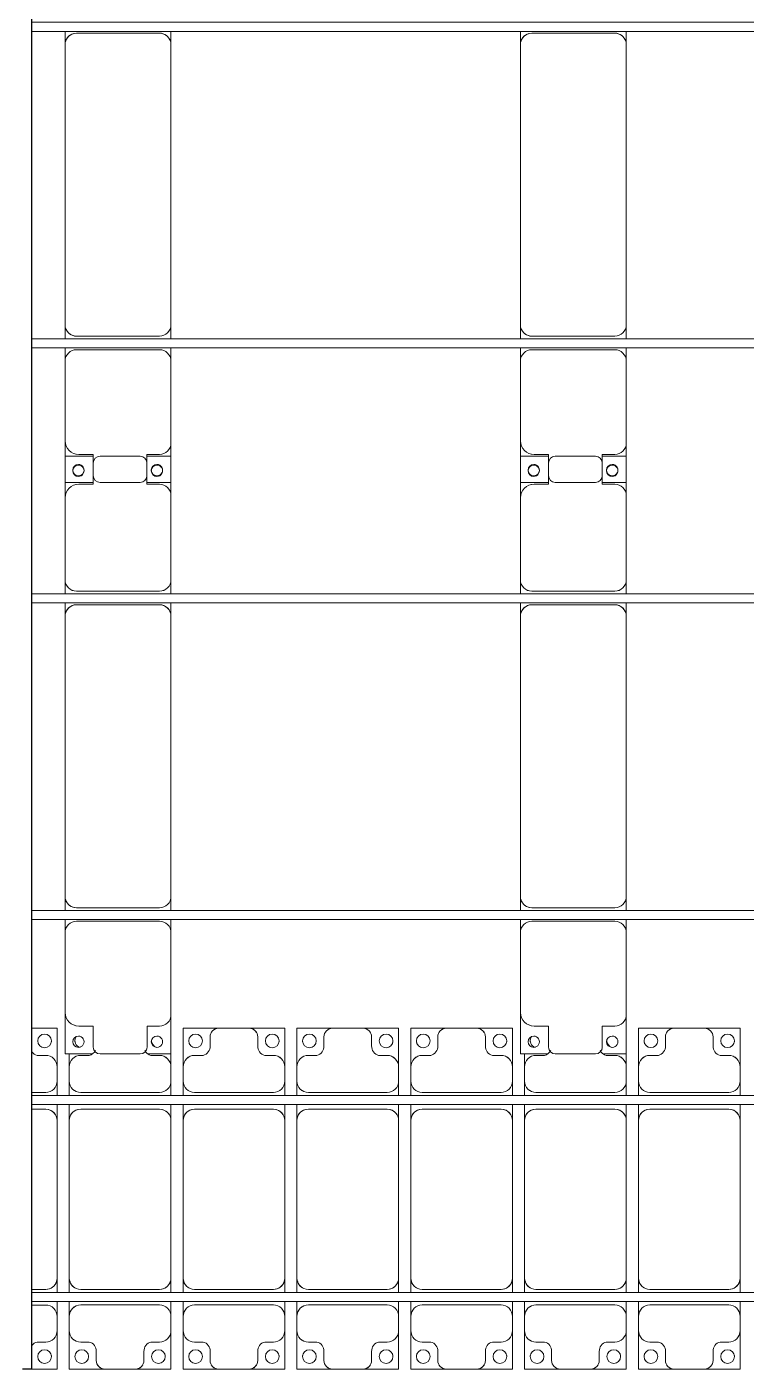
# Model space of a CAD drawing. Header units: millimetres. Extents: x -496478 to -186190, y -204059 to -87354.
# Drawn here: x -305141 to -301981, y -189714 to -183820 of the extents above; entities that cross this region are included whole.
import ezdxf

# ---------------------------------------------------------------- set-up
doc = ezdxf.new("R2010")
doc.units = ezdxf.units.MM
for name, color, linetype, lineweight in [('A-DETL-MBND', 5, 'Continuous', 9), ('A-GENM', 13, 'Continuous', 9), ('S-BEAM', 12, 'Continuous', 9)]:
    doc.layers.add(name, color=color, linetype=linetype, lineweight=lineweight)

# ---------------------------------------------------------------- blocks, each defined once
blk = doc.blocks.new('Dai phaodi lai - DẢI PHAO ĐI LẠI-19865-BỐ TRÍ KHUNG KẾT CẤU BÈ PIN 01')
at = {"layer": 'A-DETL-MBND', "color": 8}
for p, q in [((25611.5, 748.4), (25723.2, 748.4)), ((25723.2, 748.4), (25723.2, 579.3)), ((26276.8, 748.4), (26431.7, 748.4)), ((26276.8, 579.3), (26276.8, 748.4)), ((26395.1, 710.4), (26395.1, 670.7)), ((26566.9, 748.4), (26433.1, 748.4)), ((26566.9, 748.4), (26723.2, 748.4)), ((26604.9, 670.7), (26604.9, 710.4)), ((26723.2, 748.4), (26723.2, 579.3)), ((26776.8, 748.4), (26933.1, 748.4)), ((26776.8, 579.3), (26776.8, 748.4)), ((26895.1, 710.4), (26895.1, 670.7)), ((27066.9, 748.4), (26933.1, 748.4)), ((27066.9, 748.4), (27223.2, 748.4)), ((27104.9, 670.7), (27104.9, 710.4)), ((27223.2, 748.4), (27223.2, 579.3)), ((27276.8, 748.4), (27433.1, 748.4)), ((27276.8, 579.3), (27276.8, 748.4)), ((27395.1, 710.4), (27395.1, 670.7)), ((27566.9, 748.4), (27433.1, 748.4)), ((27566.9, 748.4), (27723.2, 748.4)), ((27604.9, 670.7), (27604.9, 710.4)), ((27723.2, 748.4), (27723.2, 579.3)), ((28276.8, 748.4), (28433.1, 748.4)), ((28276.8, 579.3), (28276.8, 748.4)), ((28395.1, 710.4), (28395.1, 670.7)), ((28566.9, 748.4), (28433.1, 748.4)), ((28566.9, 748.4), (28723.2, 748.4)), ((28604.9, 670.7), (28604.9, 710.4)), ((28723.2, 748.4), (28723.2, 579.3)), ((25673.2, 629.3), (25635.7, 629.3)), ((25776.8, 579.3), (25776.8, 637.1)), ((25864.3, 629.3), (25826.8, 629.3)), ((26173.2, 629.3), (26135.7, 629.3)), ((26223.2, 636.2), (26223.2, 579.3)), ((26364.3, 629.3), (26326.8, 629.3)), ((26673.2, 629.3), (26635.7, 629.3)), ((26864.3, 629.3), (26826.8, 629.3)), ((27173.2, 629.3), (27135.7, 629.3)), ((27364.3, 629.3), (27326.8, 629.3)), ((27673.2, 629.3), (27635.7, 629.3)), ((27776.8, 579.3), (27776.8, 637.1)), ((27864.3, 629.3), (27826.8, 629.3)), ((28173.2, 629.3), (28135.7, 629.3)), ((28223.2, 636.2), (28223.2, 579.3)), ((28364.3, 629.3), (28326.8, 629.3)), ((28673.2, 629.3), (28635.7, 629.3)), ((25723.2, 516.7), (25723.2, 579.3)), ((25776.8, 579.3), (25776.8, 516.7)), ((26223.2, 516.7), (26223.2, 579.3)), ((26276.8, 579.3), (26276.8, 516.7)), ((26723.2, 516.7), (26723.2, 579.3)), ((26776.8, 579.3), (26776.8, 516.7)), ((27223.2, 516.7), (27223.2, 579.3)), ((27276.8, 579.3), (27276.8, 516.7)), ((27723.2, 516.7), (27723.2, 579.3)), ((27776.8, 579.3), (27776.8, 516.7)), ((28223.2, 516.7), (28223.2, 579.3)), ((28276.8, 579.3), (28276.8, 516.7)), ((28723.2, 516.7), (28723.2, 579.3)), ((25723.2, 516.7), (25723.2, 453.5)), ((25776.8, 453.5), (25776.8, 516.7)), ((26223.2, 516.7), (26223.2, 453.5)), ((26276.8, 453.5), (26276.8, 516.7)), ((26723.2, 516.7), (26723.2, 453.5)), ((26776.8, 453.5), (26776.8, 516.7)), ((27223.2, 516.7), (27223.2, 453.5)), ((27276.8, 453.5), (27276.8, 516.7)), ((27723.2, 516.7), (27723.2, 453.5)), ((27776.8, 453.5), (27776.8, 516.7)), ((28223.2, 516.7), (28223.2, 453.5)), ((28276.8, 453.5), (28276.8, 516.7)), ((28723.2, 516.7), (28723.2, 453.5)), ((25611.5, 466.7), (25673.2, 466.7)), ((25723.2, 413.5), (25723.2, 343.3)), ((25776.8, 343.3), (25776.8, 413.5)), ((25826.8, 466.7), (26173.2, 466.7)), ((26223.2, 413.5), (26223.2, 343.3)), ((26276.8, 343.3), (26276.8, 413.5)), ((26326.8, 466.7), (26673.2, 466.7)), ((26723.2, 413.5), (26723.2, 343.3)), ((26776.8, 343.3), (26776.8, 413.5)), ((26826.8, 466.7), (27173.2, 466.7)), ((27223.2, 413.5), (27223.2, 343.3)), ((27276.8, 343.3), (27276.8, 413.5)), ((27326.8, 466.7), (27673.2, 466.7)), ((27723.2, 413.5), (27723.2, 343.3)), ((27776.8, 343.3), (27776.8, 413.5)), ((27826.8, 466.7), (28173.2, 466.7)), ((28223.2, 413.5), (28223.2, 343.3)), ((28276.8, 343.3), (28276.8, 413.5)), ((28326.8, 466.7), (28673.2, 466.7)), ((28723.2, 413.5), (28723.2, 343.3)), ((25673.2, 393.3), (25611.5, 393.3)), ((26173.2, 393.3), (25826.8, 393.3)), ((26673.2, 393.3), (26326.8, 393.3)), ((27173.2, 393.3), (26826.8, 393.3)), ((27673.2, 393.3), (27326.8, 393.3)), ((28173.2, 393.3), (27826.8, 393.3)), ((28673.2, 393.3), (28326.8, 393.3)), ((25723.2, -348.3), (25723.2, 343.3)), ((25776.8, 343.3), (25776.8, -348.3)), ((26223.2, -348.3), (26223.2, 343.3)), ((26276.8, 343.3), (26276.8, -348.3)), ((26723.2, -348.3), (26723.2, 343.3)), ((26776.8, 343.3), (26776.8, -348.3)), ((27223.2, -348.3), (27223.2, 343.3)), ((27276.8, 343.3), (27276.8, -348.3)), ((27723.2, -348.3), (27723.2, 343.3)), ((27776.8, 343.3), (27776.8, -348.3)), ((28223.2, -348.3), (28223.2, 343.3)), ((28276.8, 343.3), (28276.8, -348.3)), ((28723.2, -348.3), (28723.2, 343.3)), ((25723.2, -348.3), (25723.2, -411.5)), ((25776.8, -411.5), (25776.8, -348.3)), ((26223.2, -348.3), (26223.2, -411.5)), ((26276.8, -411.5), (26276.8, -348.3)), ((26723.2, -348.3), (26723.2, -411.5)), ((26776.8, -411.5), (26776.8, -348.3)), ((27223.2, -348.3), (27223.2, -411.5)), ((27276.8, -411.5), (27276.8, -348.3)), ((27723.2, -348.3), (27723.2, -411.5)), ((27776.8, -411.5), (27776.8, -348.3)), ((28223.2, -348.3), (28223.2, -411.5)), ((28276.8, -411.5), (28276.8, -348.3)), ((28723.2, -348.3), (28723.2, -411.5)), ((25611.5, -398.3), (25673.2, -398.3)), ((25826.8, -398.3), (26173.2, -398.3)), ((26326.8, -398.3), (26673.2, -398.3)), ((26826.8, -398.3), (27173.2, -398.3)), ((27326.8, -398.3), (27673.2, -398.3)), ((27826.8, -398.3), (28173.2, -398.3)), ((28326.8, -398.3), (28673.2, -398.3)), ((25673.2, -466.7), (25611.5, -466.7)), ((25723.2, -451.5), (25723.2, -514.3)), ((25776.8, -514.3), (25776.8, -451.5)), ((26173.2, -466.7), (25826.8, -466.7)), ((26223.2, -451.5), (26223.2, -514.3)), ((26276.8, -514.3), (26276.8, -451.5)), ((26673.2, -466.7), (26326.8, -466.7)), ((26723.2, -451.5), (26723.2, -514.3)), ((26776.8, -514.3), (26776.8, -451.5)), ((27173.2, -466.7), (26826.8, -466.7)), ((27223.2, -451.5), (27223.2, -514.3)), ((27276.8, -514.3), (27276.8, -451.5)), ((27673.2, -466.7), (27326.8, -466.7)), ((27723.2, -451.5), (27723.2, -514.3)), ((27776.8, -514.3), (27776.8, -451.5)), ((28173.2, -466.7), (27826.8, -466.7)), ((28223.2, -451.5), (28223.2, -514.3)), ((28276.8, -514.3), (28276.8, -451.5)), ((28673.2, -466.7), (28326.8, -466.7)), ((28723.2, -451.5), (28723.2, -514.3)), ((25723.2, -579.3), (25723.2, -516.7)), ((25776.8, -516.7), (25776.8, -579.3)), ((26223.2, -579.3), (26223.2, -516.7)), ((26276.8, -516.7), (26276.8, -579.3)), ((26723.2, -579.3), (26723.2, -516.7)), ((26776.8, -516.7), (26776.8, -579.3)), ((27223.2, -579.3), (27223.2, -516.7)), ((27276.8, -516.7), (27276.8, -579.3)), ((27723.2, -579.3), (27723.2, -516.7)), ((27776.8, -516.7), (27776.8, -579.3)), ((28223.2, -579.3), (28223.2, -516.7)), ((28276.8, -516.7), (28276.8, -579.3)), ((28723.2, -579.3), (28723.2, -516.7)), ((25723.2, -579.3), (25723.2, -748.4)), ((25776.8, -748.4), (25776.8, -579.3)), ((26223.2, -579.3), (26223.2, -748.4)), ((26276.8, -748.4), (26276.8, -579.3)), ((26723.2, -579.3), (26723.2, -748.4)), ((26776.8, -748.4), (26776.8, -579.3)), ((27223.2, -579.3), (27223.2, -748.4)), ((27276.8, -748.4), (27276.8, -579.3)), ((27723.2, -579.3), (27723.2, -748.4)), ((27776.8, -748.4), (27776.8, -579.3)), ((28223.2, -579.3), (28223.2, -748.4)), ((28276.8, -748.4), (28276.8, -579.3)), ((28723.2, -579.3), (28723.2, -748.4)), ((25635.7, -629.3), (25673.2, -629.3)), ((25826.8, -629.3), (25864.3, -629.3)), ((26135.7, -629.3), (26173.2, -629.3)), ((26326.8, -629.3), (26364.3, -629.3)), ((26635.7, -629.3), (26673.2, -629.3)), ((26826.8, -629.3), (26864.3, -629.3)), ((27135.7, -629.3), (27173.2, -629.3)), ((27326.8, -629.3), (27364.3, -629.3)), ((27635.7, -629.3), (27673.2, -629.3)), ((27826.8, -629.3), (27864.3, -629.3)), ((28135.7, -629.3), (28173.2, -629.3)), ((28326.8, -629.3), (28364.3, -629.3)), ((28635.7, -629.3), (28673.2, -629.3)), ((25895.1, -670.7), (25895.1, -710.4)), ((26104.9, -710.4), (26104.9, -670.7)), ((26395.1, -670.7), (26395.1, -710.4)), ((26604.9, -710.4), (26604.9, -670.7)), ((26895.1, -670.7), (26895.1, -710.4)), ((27104.9, -710.4), (27104.9, -670.7)), ((27395.1, -670.7), (27395.1, -710.4)), ((27604.9, -710.4), (27604.9, -670.7)), ((27895.1, -670.7), (27895.1, -710.4)), ((28104.9, -710.4), (28104.9, -670.7)), ((28395.1, -670.7), (28395.1, -710.4)), ((28604.9, -710.4), (28604.9, -670.7)), ((25723.2, -748.4), (25611.5, -748.4)), ((25933.1, -748.4), (25776.8, -748.4)), ((25933.1, -748.4), (26066.9, -748.4)), ((26223.2, -748.4), (26066.9, -748.4)), ((26431.7, -748.4), (26276.8, -748.4)), ((26433.1, -748.4), (26566.9, -748.4)), ((26723.2, -748.4), (26566.9, -748.4)), ((26933.1, -748.4), (26776.8, -748.4)), ((26933.1, -748.4), (27066.9, -748.4)), ((27223.2, -748.4), (27066.9, -748.4)), ((27433.1, -748.4), (27276.8, -748.4)), ((27433.1, -748.4), (27566.9, -748.4)), ((27723.2, -748.4), (27566.9, -748.4)), ((27933.1, -748.4), (27776.8, -748.4)), ((27933.1, -748.4), (28066.9, -748.4)), ((28223.2, -748.4), (28066.9, -748.4)), ((28433.1, -748.4), (28276.8, -748.4)), ((28433.1, -748.4), (28566.9, -748.4)), ((28723.2, -748.4), (28566.9, -748.4))]:
    blk.add_line(p, q, dxfattribs=at)
for centre, radius, start, end in [((25668.4, 693.3), 30, 90, 270), ((25668.4, 693.3), 30, 270, 90), ((25831.6, 693.3), 30, 150, 255), ((26331.6, 693.3), 30, 90, 270), ((26331.6, 693.3), 30, 270, 90), ((26433.1, 710.4), 38, 90, 180), ((26433.1, 710.4), 38, 92.09389, 150), ((26566.9, 710.4), 38, 0, 90), ((26566.9, 710.4), 38, 30, 90), ((26668.4, 693.3), 30, 90, 270), ((26668.4, 693.3), 30, 270, 90), ((26831.6, 693.3), 30, 90, 270), ((26831.6, 693.3), 30, 270, 90), ((26933.1, 710.4), 38, 90, 180), ((26933.1, 710.4), 38, 90, 150), ((27066.9, 710.4), 38, 360, 90), ((27066.9, 710.4), 38, 30, 90), ((27168.4, 693.3), 30, 90, 270), ((27168.4, 693.3), 30, 270, 90), ((27331.6, 693.3), 30, 90, 270), ((27331.6, 693.3), 30, 270, 90), ((27433.1, 710.4), 38, 90, 180), ((27433.1, 710.4), 38, 90, 150), ((27566.9, 710.4), 38, 0, 90), ((27566.9, 710.4), 38, 30, 90), ((27668.4, 693.3), 30, 90, 270), ((27668.4, 693.3), 30, 270, 90), ((27831.6, 693.3), 30, 150, 255), ((28331.6, 693.3), 30, 90, 270), ((28331.6, 693.3), 30, 270, 90), ((28433.1, 710.4), 38, 90, 180), ((28433.1, 710.4), 38, 90, 150), ((28566.9, 710.4), 38, 0, 90), ((28566.9, 710.4), 38, 30, 90), ((28668.4, 693.3), 30, 90, 270), ((28668.4, 693.3), 30, 270, 90), ((25668.4, 693.3), 30, 345, 0), ((25831.6, 693.3), 30, 180, 195), ((25855.2, 668.2), 40, 283.18854, 335.26297), ((26144.8, 668.2), 40, 204.73703, 256.81146), ((26168.4, 693.3), 30, 180, 255), ((26331.6, 693.3), 30, 180, 195), ((26355.2, 668.2), 40, 283.18854, 3.50807), ((26644.8, 668.2), 40, 176.49193, 256.81146), ((26668.4, 693.3), 30, 345, 0), ((26831.6, 693.3), 30, 180, 195), ((26855.2, 668.2), 40, 283.18854, 3.50807), ((27144.8, 668.2), 40, 176.49193, 256.81146), ((27168.4, 693.3), 30, 345, 0), ((27331.6, 693.3), 30, 180, 195), ((27355.2, 668.2), 40, 283.18854, 3.50807), ((27644.8, 668.2), 40, 176.49193, 256.81146), ((27668.4, 693.3), 30, 345, 0), ((27831.6, 693.3), 30, 180, 195), ((27855.2, 668.2), 40, 283.18854, 335.26297), ((28144.8, 668.2), 40, 204.73703, 256.81146), ((28168.4, 693.3), 30, 180, 255), ((28331.6, 693.3), 30, 180, 195), ((28355.2, 668.2), 40, 283.18854, 3.50807), ((28644.8, 668.2), 40, 176.49193, 256.81146), ((28668.4, 693.3), 30, 345, 0), ((25644.8, 668.2), 40, 216.65169, 256.81146), ((25673.2, 579.3), 50, 360, 90), ((25673.2, 579.3), 50, 45, 90), ((25826.8, 579.3), 50, 90, 180), ((25826.8, 579.3), 50, 90, 135), ((26173.2, 579.3), 50, 0, 90), ((26173.2, 579.3), 50, 45, 90), ((26326.8, 579.3), 50, 90, 180), ((26326.8, 579.3), 50, 90, 135), ((26673.2, 579.3), 50, 0, 90), ((26673.2, 579.3), 50, 45, 90), ((26826.8, 579.3), 50, 90, 180), ((26826.8, 579.3), 50, 90, 135), ((27173.2, 579.3), 50, 0, 90), ((27173.2, 579.3), 50, 45, 90), ((27326.8, 579.3), 50, 90, 180), ((27326.8, 579.3), 50, 90, 135), ((27673.2, 579.3), 50, 0, 90), ((27673.2, 579.3), 50, 45, 90), ((27826.8, 579.3), 50, 90, 180), ((27826.8, 579.3), 50, 90, 135), ((28173.2, 579.3), 50, 0, 90), ((28173.2, 579.3), 50, 45, 90), ((28326.8, 579.3), 50, 90, 180), ((28326.8, 579.3), 50, 90, 135), ((28673.2, 579.3), 50, 0, 90), ((28673.2, 579.3), 50, 45, 90), ((25673.2, 516.7), 50, 270, 0), ((25673.2, 516.7), 50, 270, 315), ((25826.8, 516.7), 50, 180, 270), ((25826.8, 516.7), 50, 225, 270), ((26173.2, 516.7), 50, 270, 0), ((26173.2, 516.7), 50, 270, 315), ((26326.8, 516.7), 50, 180, 270), ((26326.8, 516.7), 50, 225, 270), ((26673.2, 516.7), 50, 270, 360), ((26673.2, 516.7), 50, 270, 315), ((26826.8, 516.7), 50, 180, 270), ((26826.8, 516.7), 50, 225, 270), ((27173.2, 516.7), 50, 270, 0), ((27173.2, 516.7), 50, 270, 315), ((27326.8, 516.7), 50, 180, 270), ((27326.8, 516.7), 50, 225, 270), ((27673.2, 516.7), 50, 270, 360), ((27673.2, 516.7), 50, 270, 315), ((27826.8, 516.7), 50, 180, 270), ((27826.8, 516.7), 50, 225, 270), ((28173.2, 516.7), 50, 270, 0), ((28173.2, 516.7), 50, 270, 315), ((28326.8, 516.7), 50, 180, 270), ((28326.8, 516.7), 50, 225, 270), ((28673.2, 516.7), 50, 270, 0), ((28673.2, 516.7), 50, 270, 315), ((25673.2, 343.3), 50, 0, 90), ((25673.2, 343.3), 50, 30, 75), ((25826.8, 343.3), 50, 90, 180), ((25826.8, 343.3), 50, 105, 180), ((26173.2, 343.3), 50, 360, 90), ((26173.2, 343.3), 50, 30, 75), ((26326.8, 343.3), 50, 90, 180), ((26326.8, 343.3), 50, 105, 180), ((26673.2, 343.3), 50, 360, 90), ((26673.2, 343.3), 50, 30, 75), ((26826.8, 343.3), 50, 90, 180), ((26826.8, 343.3), 50, 105, 180), ((27173.2, 343.3), 50, 360, 90), ((27173.2, 343.3), 50, 30, 75), ((27326.8, 343.3), 50, 90, 180), ((27326.8, 343.3), 50, 105, 180), ((27673.2, 343.3), 50, 360, 90), ((27673.2, 343.3), 50, 30, 75), ((27826.8, 343.3), 50, 90, 180), ((27826.8, 343.3), 50, 105, 180), ((28173.2, 343.3), 50, 360, 90), ((28173.2, 343.3), 50, 30, 75), ((28326.8, 343.3), 50, 90, 180), ((28326.8, 343.3), 50, 105, 180), ((28673.2, 343.3), 50, 0, 90), ((28673.2, 343.3), 50, 30, 75), ((25673.2, -348.3), 50, 270, 0), ((25826.8, -348.3), 50, 180, 270), ((26173.2, -348.3), 50, 270, 360), ((26326.8, -348.3), 50, 180, 270), ((26673.2, -348.3), 50, 270, 0), ((26826.8, -348.3), 50, 180, 270), ((27173.2, -348.3), 50, 270, 360), ((27326.8, -348.3), 50, 180, 270), ((27673.2, -348.3), 50, 270, 0), ((27826.8, -348.3), 50, 180, 270), ((28173.2, -348.3), 50, 270, 0), ((28326.8, -348.3), 50, 180, 270), ((28673.2, -348.3), 50, 270, 360), ((25673.2, -348.3), 50, 270, 345), ((25826.8, -348.3), 50, 195, 240), ((26173.2, -348.3), 50, 270, 345), ((26326.8, -348.3), 50, 195, 240), ((26673.2, -348.3), 50, 270, 345), ((26826.8, -348.3), 50, 195, 240), ((27173.2, -348.3), 50, 270, 345), ((27326.8, -348.3), 50, 195, 240), ((27673.2, -348.3), 50, 270, 345), ((27826.8, -348.3), 50, 195, 240), ((28173.2, -348.3), 50, 270, 345), ((28326.8, -348.3), 50, 195, 240), ((28673.2, -348.3), 50, 270, 345), ((25673.2, -516.7), 50, 360, 90), ((25673.2, -516.7), 50, 45, 90), ((25826.8, -516.7), 50, 90, 180), ((25826.8, -516.7), 50, 90, 135), ((26173.2, -516.7), 50, 360, 90), ((26173.2, -516.7), 50, 45, 90), ((26326.8, -516.7), 50, 90, 180), ((26326.8, -516.7), 50, 90, 135), ((26673.2, -516.7), 50, 0, 90), ((26673.2, -516.7), 50, 45, 90), ((26826.8, -516.7), 50, 90, 180), ((26826.8, -516.7), 50, 90, 135), ((27173.2, -516.7), 50, 360, 90), ((27173.2, -516.7), 50, 45, 90), ((27326.8, -516.7), 50, 90, 180), ((27326.8, -516.7), 50, 90, 135), ((27673.2, -516.7), 50, 360, 90), ((27673.2, -516.7), 50, 45, 90), ((27826.8, -516.7), 50, 90, 180), ((27826.8, -516.7), 50, 90, 135), ((28173.2, -516.7), 50, 360, 90), ((28173.2, -516.7), 50, 45, 90), ((28326.8, -516.7), 50, 90, 180), ((28326.8, -516.7), 50, 90, 135), ((28673.2, -516.7), 50, 0, 90), ((28673.2, -516.7), 50, 45, 90), ((25673.2, -579.3), 50, 270, 360), ((25826.8, -579.3), 50, 180, 270), ((26173.2, -579.3), 50, 270, 360), ((26326.8, -579.3), 50, 180, 270), ((26673.2, -579.3), 50, 270, 360), ((26826.8, -579.3), 50, 180, 270), ((27173.2, -579.3), 50, 270, 360), ((27326.8, -579.3), 50, 180, 270), ((27673.2, -579.3), 50, 270, 360), ((27826.8, -579.3), 50, 180, 270), ((28173.2, -579.3), 50, 270, 360), ((28326.8, -579.3), 50, 180, 270), ((28673.2, -579.3), 50, 270, 360), ((25644.8, -668.2), 40, 103.18854, 143.34831), ((25673.2, -579.3), 50, 270, 315), ((25826.8, -579.3), 50, 225, 270), ((25855.2, -668.2), 40, 356.49193, 76.81146), ((26144.8, -668.2), 40, 103.18854, 183.50807), ((26173.2, -579.3), 50, 270, 315), ((26326.8, -579.3), 50, 225, 270), ((26355.2, -668.2), 40, 356.49193, 76.81146), ((26644.8, -668.2), 40, 103.18854, 183.50807), ((26673.2, -579.3), 50, 270, 315), ((26826.8, -579.3), 50, 225, 270), ((26855.2, -668.2), 40, 356.49193, 76.81146), ((27144.8, -668.2), 40, 103.18854, 183.50807), ((27173.2, -579.3), 50, 270, 315), ((27326.8, -579.3), 50, 225, 270), ((27355.2, -668.2), 40, 356.49193, 76.81146), ((27644.8, -668.2), 40, 103.18854, 183.50807), ((27673.2, -579.3), 50, 270, 315), ((27826.8, -579.3), 50, 225, 270), ((27855.2, -668.2), 40, 356.49193, 76.81146), ((28144.8, -668.2), 40, 103.18854, 183.50807), ((28173.2, -579.3), 50, 270, 315), ((28326.8, -579.3), 50, 225, 270), ((28355.2, -668.2), 40, 356.49193, 76.81146), ((28644.8, -668.2), 40, 103.18854, 183.50807), ((28673.2, -579.3), 50, 270, 315), ((25668.4, -693.3), 30, 90, 270), ((25668.4, -693.3), 30, 270, 90), ((25668.4, -693.3), 30, 360, 15), ((25831.6, -693.3), 30, 90, 270), ((25831.6, -693.3), 30, 165, 180), ((25831.6, -693.3), 30, 270, 90), ((26168.4, -693.3), 30, 90, 270), ((26168.4, -693.3), 30, 270, 90), ((26168.4, -693.3), 30, 360, 15), ((26331.6, -693.3), 30, 90, 270), ((26331.6, -693.3), 30, 165, 180), ((26331.6, -693.3), 30, 270, 90), ((26668.4, -693.3), 30, 90, 270), ((26668.4, -693.3), 30, 270, 90), ((26668.4, -693.3), 30, 360, 15), ((26831.6, -693.3), 30, 90, 270), ((26831.6, -693.3), 30, 165, 180), ((26831.6, -693.3), 30, 270, 90), ((27168.4, -693.3), 30, 90, 270), ((27168.4, -693.3), 30, 270, 90), ((27168.4, -693.3), 30, 360, 15), ((27331.6, -693.3), 30, 90, 270), ((27331.6, -693.3), 30, 165, 180), ((27331.6, -693.3), 30, 270, 90), ((27668.4, -693.3), 30, 90, 270), ((27668.4, -693.3), 30, 270, 90), ((27668.4, -693.3), 30, 360, 15), ((27831.6, -693.3), 30, 90, 270), ((27831.6, -693.3), 30, 165, 180), ((27831.6, -693.3), 30, 270, 90), ((28168.4, -693.3), 30, 90, 270), ((28168.4, -693.3), 30, 270, 90), ((28168.4, -693.3), 30, 360, 15), ((28331.6, -693.3), 30, 90, 270), ((28331.6, -693.3), 30, 165, 180), ((28331.6, -693.3), 30, 270, 90), ((28668.4, -693.3), 30, 90, 270), ((28668.4, -693.3), 30, 270, 90), ((28668.4, -693.3), 30, 360, 15), ((25933.1, -710.4), 38, 180, 270), ((25933.1, -710.4), 38, 210, 270), ((26066.9, -710.4), 38, 270, 360), ((26066.9, -710.4), 38, 270, 330), ((26433.1, -710.4), 38, 180, 270), ((26433.1, -710.4), 38, 210, 267.8759), ((26566.9, -710.4), 38, 270, 360), ((26566.9, -710.4), 38, 270, 330), ((26933.1, -710.4), 38, 180, 270), ((26933.1, -710.4), 38, 210, 270), ((27066.9, -710.4), 38, 270, 360), ((27066.9, -710.4), 38, 270, 330), ((27433.1, -710.4), 38, 180, 270), ((27433.1, -710.4), 38, 210, 270), ((27566.9, -710.4), 38, 270, 360), ((27566.9, -710.4), 38, 270, 330), ((27933.1, -710.4), 38, 180, 270), ((27933.1, -710.4), 38, 210, 270), ((28066.9, -710.4), 38, 270, 360), ((28066.9, -710.4), 38, 270, 330), ((28433.1, -710.4), 38, 180, 270), ((28433.1, -710.4), 38, 210, 270), ((28566.9, -710.4), 38, 270, 360), ((28566.9, -710.4), 38, 270, 330)]:
    blk.add_arc(centre, radius, start, end, dxfattribs=at)
blk = doc.blocks.new('Dầm C52 - Dầm C52-24761-BỐ TRÍ KHUNG KẾT CẤU BÈ PIN 01')
at = {"layer": 'S-BEAM', "color": 1}
for p, q in [((-11560, 20), (-5600, 20)), ((-5600, -20), (-11560, -20))]:
    blk.add_line(p, q, dxfattribs=at)
blk = doc.blocks.new('Dầm C52 - Dầm C52-20216-BỐ TRÍ KHUNG KẾT CẤU BÈ PIN 01')
at = {"layer": 'S-BEAM', "color": 1}
for p, q in [((-11383.1, 20), (-5423.1, 20)), ((-5423.1, -20), (-11383.1, -20))]:
    blk.add_line(p, q, dxfattribs=at)
blk = doc.blocks.new('Dai phao do pin - DẢI PHAO ĐỠ PIN-V88-BỐ TRÍ KHUNG KẾT CẤU BÈ PIN 01')
at = {"layer": 'A-DETL-MBND', "color": 8}
for p, q in [((-1312.2, 241.6), (-1129.7, 241.6)), ((-1312.2, 121.7), (-1312.2, 241.6)), ((-1312.2, 241.6), (-1312.2, 222)), ((-779.7, 241.6), (-1129.7, 241.6)), ((-779.7, 241.6), (-722, 241.6)), ((-682, 241.6), (-620.3, 241.6)), ((610.3, 241.6), (-620.3, 241.6)), ((610.3, 241.6), (668, 241.6)), ((708, 241.6), (769.7, 241.6)), ((1129.7, 241.6), (769.7, 241.6)), ((1129.7, 241.6), (1312.2, 241.6)), ((1197.8, 241.6), (1376.4, 241.6)), ((1197.8, 118.2), (1197.8, 241.6)), ((1312.2, 241.6), (1312.2, 118.2)), ((1730.3, 241.6), (1380.3, 241.6)), ((1730.3, 241.6), (1788, 241.6)), ((1828, 241.6), (1889.7, 241.6)), ((3120.3, 241.6), (1889.7, 241.6)), ((3120.3, 241.6), (3178, 241.6)), ((-1189.7, 181.6), (-1189.7, 118.2)), ((-729.7, -173.4), (-729.7, 191.6)), ((-670.3, 191.6), (-670.3, -173.4)), ((660.3, -173.4), (660.3, 191.6)), ((719.7, 191.6), (719.7, -173.4)), ((1189.7, 118.2), (1189.7, 181.6)), ((1320.3, 181.6), (1320.3, 118.2)), ((1780.3, -173.4), (1780.3, 191.6)), ((1839.7, 191.6), (1839.7, -173.4)), ((3170.3, -173.4), (3170.3, 191.6)), ((-1189.7, 118.2), (-1282.2, 118.2)), ((1282.2, 118.2), (1189.7, 118.2)), ((1320.3, 118.2), (1227.8, 118.2)), ((-1312.2, 88.2), (-1312.2, -88.2)), ((1197.8, 88.2), (1197.8, -88.2)), ((1312.2, -88.2), (1312.2, 88.2)), ((-1312.2, -223.4), (-1312.2, -121.7)), ((-1282.2, -118.2), (-1189.7, -118.2)), ((-1189.7, -118.2), (-1189.7, -173.4)), ((1189.7, -173.4), (1189.7, -118.2)), ((1189.7, -118.2), (1282.2, -118.2)), ((1197.8, -223.4), (1197.8, -118.2)), ((1227.8, -118.2), (1320.3, -118.2)), ((1312.2, -118.2), (1312.2, -223.4)), ((1320.3, -118.2), (1320.3, -173.4)), ((-1139.7, -223.4), (-1312.2, -223.4)), ((-1139.7, -223.4), (-779.7, -223.4)), ((-722, -223.4), (-779.7, -223.4)), ((-620.3, -223.4), (-682, -223.4)), ((-620.3, -223.4), (610.3, -223.4)), ((668, -223.4), (610.3, -223.4)), ((769.7, -223.4), (708, -223.4)), ((769.7, -223.4), (1139.7, -223.4)), ((1312.2, -223.4), (1139.7, -223.4)), ((1370.3, -223.4), (1197.8, -223.4)), ((1370.3, -223.4), (1730.3, -223.4)), ((1788, -223.4), (1730.3, -223.4)), ((1889.7, -223.4), (1828, -223.4)), ((1889.7, -223.4), (3120.3, -223.4)), ((3178, -223.4), (3120.3, -223.4))]:
    blk.add_line(p, q, dxfattribs=at)
for centre, radius, start, end in [((-1129.7, 181.6), 60, 90, 180), ((-779.7, 191.6), 50, 360, 90), ((-620.3, 191.6), 50, 90, 180), ((-620.3, 191.6), 50, 105, 180), ((610.3, 191.6), 50, 360, 90), ((610.3, 191.6), 50, 15, 90), ((769.7, 191.6), 50, 90, 180), ((1129.7, 181.6), 60, 360, 90), ((1380.3, 181.6), 60, 90, 180), ((1730.3, 191.6), 50, 360, 90), ((1889.7, 191.6), 50, 90, 180), ((1889.7, 191.6), 50, 105, 180), ((3120.3, 191.6), 50, 360, 90), ((3120.3, 191.6), 50, 15, 90), ((-1258.6, 183.2), 25, 0, 180), ((-1258.6, 183.2), 25, 180, 0), ((-1129.7, 181.6), 60, 135, 180), ((-779.7, 191.6), 50, 360, 45), ((769.7, 191.6), 50, 135, 180), ((1129.7, 181.6), 60, 360, 45), ((1248.6, 183.2), 25, 0, 180), ((1248.6, 183.2), 25, 180, 0), ((1251.4, 183.2), 25, 0, 180), ((1251.4, 183.2), 25, 180, 0), ((1251.4, 183.2), 25, 180, 195), ((1380.3, 181.6), 60, 135, 180), ((1730.3, 191.6), 50, 360, 45), ((-1282.2, 88.2), 30, 90, 180), ((1227.8, 88.2), 30, 90, 180), ((1282.2, 88.2), 30, 360, 90), ((-1282.2, 88.2), 30, 105, 120), ((-1282.2, -88.2), 30, 180, 270), ((-1282.2, -88.2), 30, 240, 255), ((1227.8, -88.2), 30, 180, 270), ((1282.2, -88.2), 30, 270, 360), ((-1258.6, -161.8), 25, 0, 180), ((-1258.6, -161.8), 25, 180, 0), ((-1139.7, -173.4), 50, 180, 270), ((-1139.7, -173.4), 50, 180, 225), ((-779.7, -173.4), 50, 270, 360), ((-779.7, -173.4), 50, 315, 360), ((-620.3, -173.4), 50, 180, 270), ((-620.3, -173.4), 50, 180, 270), ((610.3, -173.4), 50, 270, 360), ((610.3, -173.4), 50, 285, 360), ((769.7, -173.4), 50, 180, 270), ((769.7, -173.4), 50, 180, 225), ((1139.7, -173.4), 50, 270, 360), ((1139.7, -173.4), 50, 315, 360), ((1248.6, -161.8), 25, 0, 180), ((1248.6, -161.8), 25, 180, 0), ((1251.4, -161.8), 25, 0, 180), ((1251.4, -161.8), 25, 120, 180), ((1251.4, -161.8), 25, 180, 0), ((1251.4, -161.8), 25, 75, 105), ((1248.6, -161.8), 25, 75, 90), ((1248.6, -161.8), 25, 30, 45), ((1248.6, -161.8), 25, 360, 15), ((1370.3, -173.4), 50, 180, 270), ((1370.3, -173.4), 50, 180, 225), ((1730.3, -173.4), 50, 270, 360), ((1730.3, -173.4), 50, 315, 360), ((1889.7, -173.4), 50, 180, 270), ((1889.7, -173.4), 50, 180, 270), ((3120.3, -173.4), 50, 270, 360), ((3120.3, -173.4), 50, 285, 360), ((-1258.6, -161.8), 25, 270, 285)]:
    blk.add_arc(centre, radius, start, end, dxfattribs=at)
blk = doc.blocks.new('Dai phao do pin - DẢI PHAO ĐỠ PIN-V89-BỐ TRÍ KHUNG KẾT CẤU BÈ PIN 01')
at = {"layer": 'A-DETL-MBND', "color": 8}
for p, q in [((-1312.2, 241.6), (-1129.7, 241.6)), ((-1312.2, 121.7), (-1312.2, 241.6)), ((-1312.2, 241.6), (-1312.2, 222)), ((-779.7, 241.6), (-1129.7, 241.6)), ((-779.7, 241.6), (-722, 241.6)), ((-682, 241.6), (-620.3, 241.6)), ((610.3, 241.6), (-620.3, 241.6)), ((610.3, 241.6), (668, 241.6)), ((708, 241.6), (769.7, 241.6)), ((1129.7, 241.6), (769.7, 241.6)), ((1129.7, 241.6), (1312.2, 241.6)), ((1197.8, 241.6), (1376.4, 241.6)), ((1197.8, 118.2), (1197.8, 241.6)), ((1312.2, 241.6), (1312.2, 118.2)), ((1730.3, 241.6), (1380.3, 241.6)), ((1730.3, 241.6), (1788, 241.6)), ((1828, 241.6), (1889.7, 241.6)), ((3120.3, 241.6), (1889.7, 241.6)), ((3120.3, 241.6), (3178, 241.6)), ((-1189.7, 181.6), (-1189.7, 118.2)), ((-729.7, -173.4), (-729.7, 191.6)), ((-670.3, 191.6), (-670.3, -173.4)), ((660.3, -173.4), (660.3, 191.6)), ((719.7, 191.6), (719.7, -173.4)), ((1189.7, 118.2), (1189.7, 181.6)), ((1320.3, 181.6), (1320.3, 118.2)), ((1780.3, -173.4), (1780.3, 191.6)), ((1839.7, 191.6), (1839.7, -173.4)), ((3170.3, -173.4), (3170.3, 191.6)), ((-1189.7, 118.2), (-1282.2, 118.2)), ((1282.2, 118.2), (1189.7, 118.2)), ((1320.3, 118.2), (1227.8, 118.2)), ((-1312.2, 88.2), (-1312.2, -88.2)), ((1197.8, 88.2), (1197.8, -88.2)), ((1312.2, -88.2), (1312.2, 88.2)), ((-1312.2, -223.4), (-1312.2, -121.7)), ((-1282.2, -118.2), (-1189.7, -118.2)), ((-1189.7, -118.2), (-1189.7, -173.4)), ((1189.7, -173.4), (1189.7, -118.2)), ((1189.7, -118.2), (1282.2, -118.2)), ((1197.8, -223.4), (1197.8, -118.2)), ((1227.8, -118.2), (1320.3, -118.2)), ((1312.2, -118.2), (1312.2, -223.4)), ((1320.3, -118.2), (1320.3, -173.4)), ((-1139.7, -223.4), (-1312.2, -223.4)), ((-1139.7, -223.4), (-779.7, -223.4)), ((-722, -223.4), (-779.7, -223.4)), ((-620.3, -223.4), (-682, -223.4)), ((-620.3, -223.4), (610.3, -223.4)), ((668, -223.4), (610.3, -223.4)), ((769.7, -223.4), (708, -223.4)), ((769.7, -223.4), (1139.7, -223.4)), ((1312.2, -223.4), (1139.7, -223.4)), ((1370.3, -223.4), (1197.8, -223.4)), ((1370.3, -223.4), (1730.3, -223.4)), ((1788, -223.4), (1730.3, -223.4)), ((1889.7, -223.4), (1828, -223.4)), ((1889.7, -223.4), (3120.3, -223.4)), ((3178, -223.4), (3120.3, -223.4))]:
    blk.add_line(p, q, dxfattribs=at)
for centre, radius, start, end in [((-1129.7, 181.6), 60, 90, 180), ((-779.7, 191.6), 50, 360, 90), ((-620.3, 191.6), 50, 90, 180), ((-620.3, 191.6), 50, 105, 180), ((610.3, 191.6), 50, 360, 90), ((610.3, 191.6), 50, 15, 90), ((769.7, 191.6), 50, 90, 180), ((1129.7, 181.6), 60, 360, 90), ((1380.3, 181.6), 60, 90, 180), ((1730.3, 191.6), 50, 360, 90), ((1889.7, 191.6), 50, 90, 180), ((1889.7, 191.6), 50, 105, 180), ((3120.3, 191.6), 50, 360, 90), ((3120.3, 191.6), 50, 15, 90), ((-1258.6, 183.2), 25, 0, 180), ((-1258.6, 183.2), 25, 180, 0), ((-1129.7, 181.6), 60, 135, 180), ((-779.7, 191.6), 50, 360, 45), ((769.7, 191.6), 50, 135, 180), ((1129.7, 181.6), 60, 360, 45), ((1248.6, 183.2), 25, 0, 180), ((1248.6, 183.2), 25, 180, 0), ((1251.4, 183.2), 25, 0, 180), ((1251.4, 183.2), 25, 180, 0), ((1251.4, 183.2), 25, 180, 195), ((1380.3, 181.6), 60, 135, 180), ((1730.3, 191.6), 50, 360, 45), ((-1282.2, 88.2), 30, 90, 180), ((1227.8, 88.2), 30, 90, 180), ((1282.2, 88.2), 30, 360, 90), ((-1282.2, 88.2), 30, 105, 120), ((-1282.2, -88.2), 30, 180, 270), ((-1282.2, -88.2), 30, 240, 255), ((1227.8, -88.2), 30, 180, 270), ((1282.2, -88.2), 30, 270, 360), ((-1258.6, -161.8), 25, 0, 180), ((-1258.6, -161.8), 25, 180, 0), ((-1139.7, -173.4), 50, 180, 270), ((-1139.7, -173.4), 50, 180, 225), ((-779.7, -173.4), 50, 270, 360), ((-779.7, -173.4), 50, 315, 360), ((-620.3, -173.4), 50, 180, 270), ((-620.3, -173.4), 50, 180, 270), ((610.3, -173.4), 50, 270, 360), ((610.3, -173.4), 50, 285, 360), ((769.7, -173.4), 50, 180, 270), ((769.7, -173.4), 50, 180, 225), ((1139.7, -173.4), 50, 270, 360), ((1139.7, -173.4), 50, 315, 360), ((1248.6, -161.8), 25, 0, 180), ((1248.6, -161.8), 25, 180, 0), ((1251.4, -161.8), 25, 0, 180), ((1251.4, -161.8), 25, 120, 180), ((1251.4, -161.8), 25, 180, 0), ((1251.4, -161.8), 25, 75, 105), ((1248.6, -161.8), 25, 75, 90), ((1248.6, -161.8), 25, 30, 45), ((1248.6, -161.8), 25, 360, 15), ((1370.3, -173.4), 50, 180, 270), ((1370.3, -173.4), 50, 180, 225), ((1730.3, -173.4), 50, 270, 360), ((1730.3, -173.4), 50, 315, 360), ((1889.7, -173.4), 50, 180, 270), ((1889.7, -173.4), 50, 180, 270), ((3120.3, -173.4), 50, 270, 360), ((3120.3, -173.4), 50, 285, 360), ((-1258.6, -161.8), 25, 270, 285)]:
    blk.add_arc(centre, radius, start, end, dxfattribs=at)
blk = doc.blocks.new('Dầm C52 - Hộp 40x60-24824-BỐ TRÍ KHUNG KẾT CẤU BÈ PIN 01')
at = {"layer": 'S-BEAM', "color": 3, "lineweight": 25}
for p, q in [((-47216, -20), (-47216, 20)), ((47216, -20), (-47216, -20))]:
    blk.add_line(p, q, dxfattribs=at)
blk = doc.blocks.new('HOBANMONG_BEPIN 1_rvt-1-BỐ TRÍ KHUNG KẾT CẤU BÈ PIN 01')
at = {"layer": 'A-GENM', "lineweight": 9}
for name, p, rotation in [('Dai phao do pin - DẢI PHAO ĐỠ PIN-V88-BỐ TRÍ KHUNG KẾT CẤU BÈ PIN 01', (-304731.5, -187017.6), 90.00075860989342), ('Dai phao do pin - DẢI PHAO ĐỠ PIN-V89-BỐ TRÍ KHUNG KẾT CẤU BÈ PIN 01', (-302731.5, -187017.6), 90.00075860989342), ('Dai phaodi lai - DẢI PHAO ĐI LẠI-19865-BỐ TRÍ KHUNG KẾT CẤU BÈ PIN 01', (-330731.4, -188966), 0.0007586099545854)]:
    blk.add_blockref(name, p, dxfattribs=dict(at, rotation=rotation))
at = {"layer": 'S-BEAM', "lineweight": 9}
for name, p, rotation in [('Dầm C52 - Hộp 40x60-24824-BỐ TRÍ KHUNG KẾT CẤU BÈ PIN 01', (-305140.6, -142498.1), 90.00075860989166), ('Dầm C52 - Dầm C52-24761-BỐ TRÍ KHUNG KẾT CẤU BÈ PIN 01', (-310720, -183819.7), 180.0007586094741), ('Dầm C52 - Dầm C52-24761-BỐ TRÍ KHUNG KẾT CẤU BÈ PIN 01', (-310720, -185209.7), 180.0007586094741), ('Dầm C52 - Dầm C52-24761-BỐ TRÍ KHUNG KẾT CẤU BÈ PIN 01', (-310720, -186329.7), 180.0007586094741), ('Dầm C52 - Dầm C52-24761-BỐ TRÍ KHUNG KẾT CẤU BÈ PIN 01', (-310720, -187719.7), 180.0007586094741), ('Dầm C52 - Dầm C52-20216-BỐ TRÍ KHUNG KẾT CẤU BÈ PIN 01', (-310543.1, -188532.2), 180.0007586094741), ('Dầm C52 - Dầm C52-20216-BỐ TRÍ KHUNG KẾT CẤU BÈ PIN 01', (-310543.1, -189397.2), 180.0007586094741)]:
    blk.add_blockref(name, p, dxfattribs=dict(at, rotation=rotation))

msp = doc.modelspace()

# ---------------------------------------------------------------- block references
at = {"lineweight": 5}
msp.add_blockref('HOBANMONG_BEPIN 1_rvt-1-BỐ TRÍ KHUNG KẾT CẤU BÈ PIN 01', (0, 0), dxfattribs=at)

doc.saveas('drawing.dxf')
